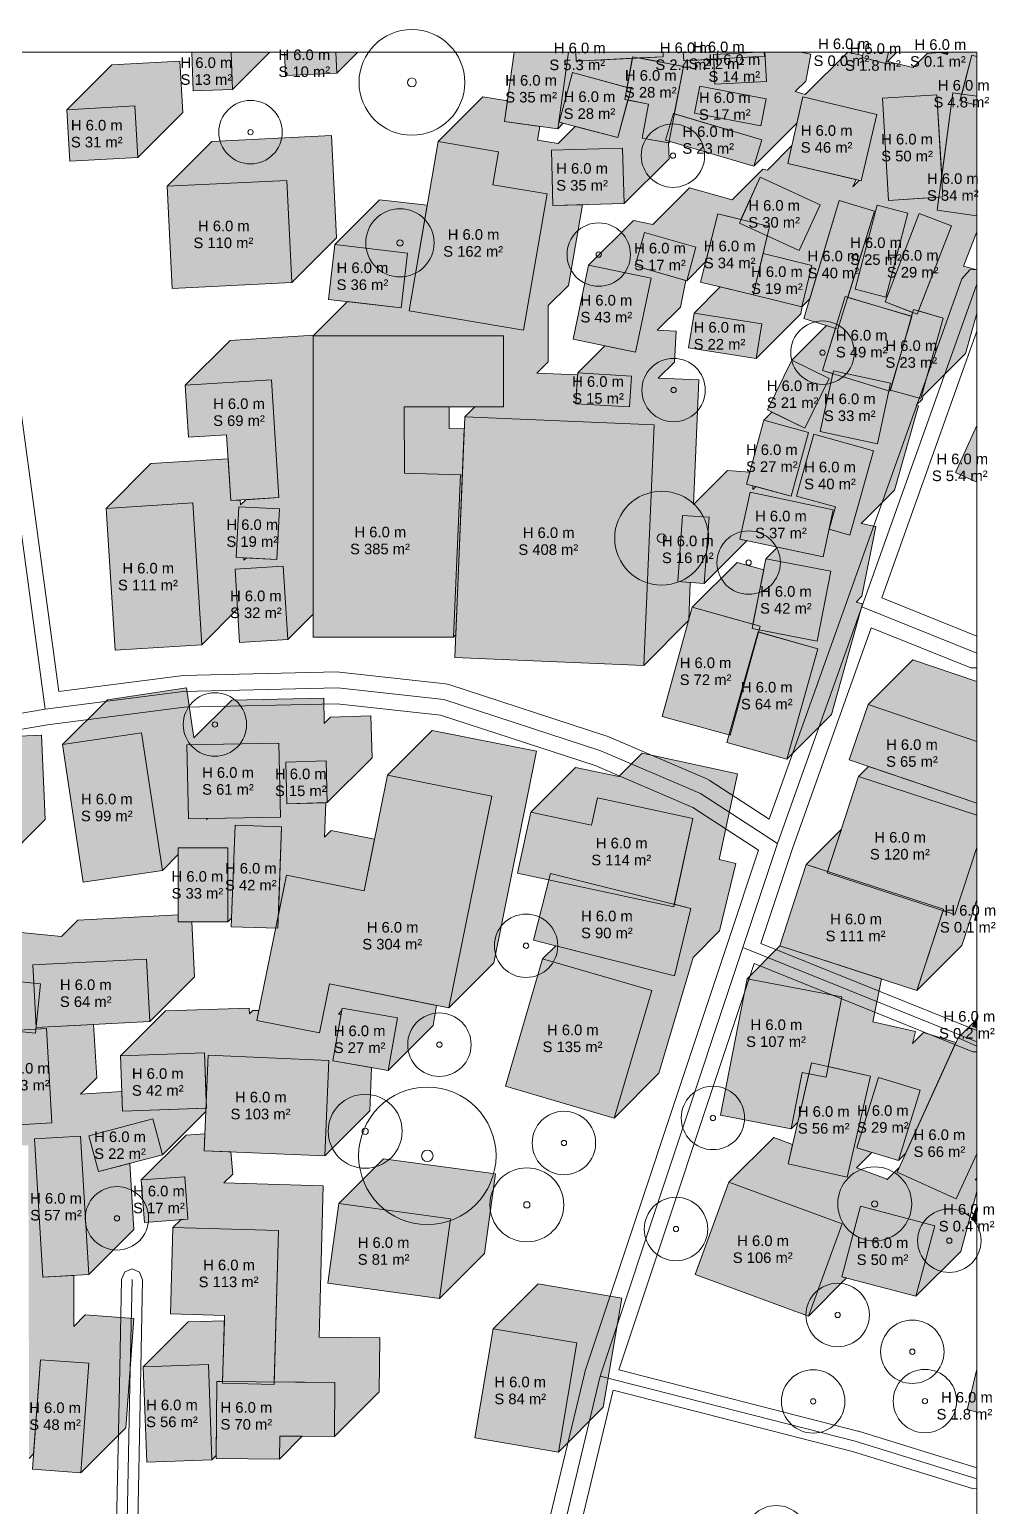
# Model space of a CAD drawing. Header units: metres. Extents: x -4 to 969, y -5 to 964.
# Drawn here: x 877.3 to 968.7, y 823.1 to 962.8 of the extents above; entities that cross this region are included whole.
import ezdxf

# ---------------------------------------------------------------- set-up
doc = ezdxf.new("R2010")
doc.units = ezdxf.units.M
doc.header["$MEASUREMENT"] = 0
for name, color, linetype, lineweight, true_color in [('TPX_BUILDING_AREAS_TEXT', 7, 'CONTINUOUS', 0, 0x000000), ('TPX_BUILDING_HEIGHTS_TEXT', 7, 'CONTINUOUS', 0, 0x000000), ('TPX_BUILDINGS', 7, 'CONTINUOUS', 0, 0x000000), ('TPX_BUILDINGS_HATCH', 7, 'CONTINUOUS', 0, 0xf0f0f0), ('TPX_BUILDINGS_SHADOWS_HATCH', 7, 'CONTINUOUS', 0, 0x000000), ('TPX_BUILDINGS_SHADOWS_OUTLINES', 7, 'CONTINUOUS', 0, 0x000000), ('TPX_FRAME_PROJECT', 7, 'CONTINUOUS', 0, 0x000000), ('TPX_ROADS_AXES', 7, 'CONTINUOUS', 0, 0x323232), ('TPX_ROADS_CONTOURS', 7, 'CONTINUOUS', 0, 0x646464), ('TPX_VEGETATION_TREES_INDIVIDUAL', 7, 'CONTINUOUS', 0, 0x136734)]:
    doc.layers.add(name, color=color, linetype=linetype, lineweight=lineweight, true_color=true_color)
doc.styles.add('TPX_TEXTE', font='arial.ttf')

# ---------------------------------------------------------------- blocks, each defined once
blk = doc.blocks.new('TREETR005_CR065')
at = {"layer": 'TPX_VEGETATION_TREES_INDIVIDUAL'}
for radius in [6.5, 0.542]:
    blk.add_circle((0, 0, 0.04), radius, dxfattribs=at)
blk = doc.blocks.new('TREETR004_CR044')
at = {"layer": 'TPX_VEGETATION_TREES_INDIVIDUAL'}
for radius in [4.44, 0.417]:
    blk.add_circle((0, 0, 0.04), radius, dxfattribs=at)
blk = doc.blocks.new('TREETR003_CR030')
at = {"layer": 'TPX_VEGETATION_TREES_INDIVIDUAL'}
for radius in [3, 0.25]:
    blk.add_circle((0, 0, 0.04), radius, dxfattribs=at)
blk = doc.blocks.new('TREETR003_CR032')
at = {"layer": 'TPX_VEGETATION_TREES_INDIVIDUAL'}
for radius in [3.23, 0.292]:
    blk.add_circle((0, 0, 0.04), radius, dxfattribs=at)
blk = doc.blocks.new('TREETR003_CR035')
at = {"layer": 'TPX_VEGETATION_TREES_INDIVIDUAL'}
for radius in [3.5, 0.292]:
    blk.add_circle((0, 0, 0.04), radius, dxfattribs=at)
blk = doc.blocks.new('TREETR004_CR050')
at = {"layer": 'TPX_VEGETATION_TREES_INDIVIDUAL'}
for radius in [5, 0.417]:
    blk.add_circle((0, 0, 0.04), radius, dxfattribs=at)

msp = doc.modelspace()

# ---------------------------------------------------------------- hatches: boundary and pattern name
at = {"layer": 'TPX_BUILDINGS_HATCH'}
for points in [[(896.38, 960.67), (892.66, 960.67), (892.8, 957.02), (896.5, 957.15), (896.38, 960.67)], [(906.29, 960.67), (901.43, 960.67), (901.53, 958.46), (906.38, 958.67), (906.29, 960.67)], [(923.16, 960.67), (922.25, 954.1), (927.28, 953.42), (928.29, 960.67), (923.16, 960.67)], [(937.24, 960.67), (928.97, 960.67), (929.01, 959.83), (937.26, 960.23), (937.24, 960.67)], [(934.36, 960.24), (933.62, 956.2), (935.86, 955.76), (935.26, 952.55), (937.78, 952.08), (939.16, 959.33), (934.36, 960.24)], [(942.38, 960.67), (939.14, 960.67), (939.19, 959.85), (942.42, 960.03), (942.38, 960.67)], [(946.34, 960.67), (942, 960.45), (942.14, 957.65), (947.01, 957.89), (946.87, 960.67), (946.34, 960.67)], [(946.81, 960.67), (942.38, 960.67), (942.42, 960.03), (946.83, 960.3), (946.81, 960.67)], [(954.91, 960.67), (954.8, 960.67), (954.9, 960.64), (954.91, 960.67)], [(956.18, 960.67), (956.07, 960.18), (958.3, 959.61), (958.57, 960.67), (956.18, 960.67)], [(964.2, 960.67), (963.29, 960.67), (964.15, 960.46), (964.2, 960.67)], [(966.44, 960.4), (965.31, 956.07), (966.9, 955.65), (966.9, 960.27), (966.44, 960.4)], [(928.67, 958.76), (927.4, 954.04), (932.95, 952.6), (934.21, 957.23), (928.67, 958.76)], [(940.71, 957.44), (940.22, 954.91), (946.49, 953.69), (946.98, 956.24), (940.71, 957.44)], [(950.46, 956.43), (949.05, 950.13), (955.98, 948.49), (957.46, 954.78), (950.46, 956.43)], [(963.13, 956.62), (957.98, 956.32), (958.56, 946.65), (963.7, 946.97), (963.13, 956.62)], [(964.63, 956.83), (963.16, 945.71), (966.9, 945.19), (966.9, 956.51), (964.63, 956.83)], [(887.29, 955.58), (880.85, 955.21), (881.12, 950.35), (887.56, 950.71), (887.29, 955.58)], [(938.23, 954.86), (937.48, 952.36), (945.83, 949.87), (946.58, 952.37), (938.23, 954.86)], [(915.95, 952.21), (913.22, 936.2), (924.05, 934.37), (926.26, 947.26), (921.12, 948.12), (921.66, 951.24), (915.95, 952.21)], [(933.41, 951.59), (926.67, 951.41), (926.8, 946.16), (933.56, 946.34), (933.41, 951.59)], [(946.43, 948.83), (944.45, 944.5), (950.12, 941.91), (952.1, 946.23), (946.43, 948.83)], [(901.64, 948.54), (890.33, 947.99), (890.81, 938.32), (902.12, 938.88), (901.64, 948.54)], [(953.89, 946.64), (950.56, 935.46), (953.77, 934.47), (957.22, 945.63), (953.89, 946.64)], [(957.49, 946.2), (955.42, 938.25), (958.32, 937.5), (960.39, 945.44), (957.49, 946.2)], [(942.43, 945.37), (940.78, 938.91), (945.75, 937.71), (947.31, 944.19), (942.43, 945.37)], [(961.47, 945.42), (958.23, 937.06), (961.28, 935.87), (964.52, 944.24), (961.47, 945.42)], [(935.49, 943.6), (934.59, 940.45), (939.47, 939.05), (940.35, 942.21), (935.49, 943.6)], [(906.19, 942.46), (905.59, 937.28), (912.47, 936.48), (913.07, 941.66), (906.19, 942.46)], [(930.19, 940.51), (928.72, 933.52), (934.63, 932.3), (936.1, 939.28), (930.19, 940.51)], [(946.69, 941.62), (945.75, 937.71), (950.37, 936.59), (951.31, 940.5), (946.69, 941.62)], [(954.45, 937.54), (952.31, 930.56), (958.67, 928.61), (960.77, 935.67), (954.45, 937.54)], [(960.91, 936.33), (958.76, 928.7), (961.6, 927.91), (963.72, 935.52), (960.91, 936.33)], [(940.17, 935.99), (939.64, 932.7), (946.04, 931.69), (946.57, 934.98), (940.17, 935.99)], [(922.13, 933.83), (904.14, 933.82), (904.15, 905.33), (917.41, 905.34), (918.07, 920.68), (912.77, 920.83), (912.76, 927.12), (922.14, 927.12), (922.13, 933.83)], [(949.41, 931.52), (947.12, 926.82), (950.64, 925.1), (952.94, 929.8), (949.41, 931.52)], [(900.21, 929.67), (892.05, 929.16), (892.36, 924.24), (895.95, 924.47), (896.34, 918.24), (900.91, 918.53), (900.21, 929.67)], [(929.16, 930.32), (928.98, 927.41), (934.07, 927.11), (934.24, 930.02), (929.16, 930.32)], [(953.34, 930.53), (952.1, 924.77), (957.52, 923.61), (958.75, 929.35), (953.34, 930.53)], [(918.48, 926.16), (917.53, 903.4), (935.41, 902.66), (936.38, 925.42), (918.48, 926.16)], [(946.77, 925.85), (945.13, 919.81), (949.34, 918.67), (950.98, 924.7), (946.77, 925.85)], [(966.9, 925.35), (964.9, 920.89), (966.9, 919.99), (966.9, 925.35)], [(951.5, 924.54), (949.85, 918.66), (953.54, 917.64), (952.95, 915.53), (954.9, 914.99), (957.15, 922.95), (951.5, 924.54)], [(945.47, 919.05), (944.5, 914.59), (952.37, 912.92), (953.32, 917.38), (945.47, 919.05)], [(892.76, 918.02), (884.55, 917.49), (885.4, 904.08), (893.6, 904.59), (892.76, 918.02)], [(897.11, 917.67), (896.85, 912.87), (900.71, 912.66), (900.97, 917.46), (897.11, 917.67)], [(939.08, 916.85), (938.62, 910.59), (941.13, 910.41), (941.58, 916.67), (939.08, 916.85)], [(946.97, 912.74), (945.65, 906.13), (951.8, 904.96), (953.1, 911.56), (946.97, 912.74)], [(901.32, 912.04), (896.75, 911.75), (897.19, 904.83), (901.75, 905.11), (901.32, 912.04)], [(940, 908.15), (937.14, 897.81), (943.58, 896.04), (946.43, 906.38), (940, 908.15)], [(946.23, 905.82), (943.28, 895.36), (948.93, 893.77), (951.87, 904.23), (946.23, 905.82)], [(956.62, 898.94), (954.83, 893.72), (966.9, 889.62), (966.9, 895.45), (956.62, 898.94)], [(887.92, 896.27), (880.44, 895.16), (882.4, 882.15), (889.88, 883.26), (887.92, 896.27)], [(900.89, 895.3), (892.2, 895.14), (892.34, 888.13), (901.05, 888.3), (900.89, 895.3)], [(905.36, 893.62), (901.55, 893.51), (901.66, 889.57), (905.47, 889.67), (905.36, 893.62)], [(901.61, 882.8), (898.82, 869.07), (904.75, 867.88), (905.69, 872.52), (916.98, 870.26), (921.04, 890.29), (911.16, 892.26), (908.95, 881.33), (901.61, 882.8)], [(955.71, 892.13), (952.76, 883.03), (964.84, 879.1), (966.9, 885.44), (966.9, 888.49), (955.71, 892.13)], [(924.72, 888.77), (923.47, 882.99), (938.25, 879.81), (940.05, 888.16), (931.02, 890.11), (930.46, 887.53), (924.72, 888.77)], [(896.76, 887.55), (896.4, 877.93), (900.8, 877.78), (901.16, 887.39), (896.76, 887.55)], [(896.06, 885.39), (891.36, 885.38), (891.38, 878.38), (896.08, 878.39), (896.06, 885.39)], [(950.76, 883.82), (948.27, 876.12), (961.25, 871.9), (963.76, 879.6), (950.76, 883.82)], [(926.6, 882.98), (924.99, 876.66), (938.33, 873.28), (939.87, 879.67), (926.6, 882.98)], [(966.9, 879.28), (966.7, 878.54), (966.9, 878.48), (966.9, 879.28)], [(888.38, 874.87), (877.64, 874.31), (877.94, 868.41), (888.68, 868.96), (888.38, 874.87)], [(925.84, 874.88), (922.32, 862.85), (932.61, 859.83), (936.16, 871.91), (925.84, 874.88)], [(869.98, 873.38), (869.45, 868.71), (877.88, 867.86), (878.35, 872.54), (869.98, 873.38)], [(945.19, 873.01), (942.66, 860.09), (949.34, 858.81), (950.39, 864.14), (952.65, 863.7), (954.14, 871.29), (945.19, 873.01)], [(906.88, 870.22), (906.01, 865.25), (911.24, 864.34), (912.12, 869.31), (906.88, 870.22)], [(966.9, 869.37), (966.5, 868.53), (966.9, 868.34), (966.9, 869.37)], [(878.91, 868.3), (875.2, 868.08), (875.73, 859.17), (879.43, 859.39), (878.91, 868.3)], [(965.14, 867.42), (959.37, 854.72), (964.97, 852.2), (966.9, 856.46), (966.9, 866.63), (965.14, 867.42)], [(893.85, 866), (885.92, 865.73), (886.11, 860.47), (894.04, 860.75), (893.85, 866)], [(894.2, 865.77), (893.82, 856.74), (905.25, 856.26), (905.63, 865.28), (894.2, 865.77)], [(951.27, 865.06), (949.07, 855.5), (954.66, 854.24), (956.85, 863.79), (951.27, 865.06)], [(957.62, 863.67), (955.57, 857.01), (959.49, 855.82), (961.54, 862.48), (957.62, 863.67)], [(888.97, 859.75), (882.93, 858.16), (883.83, 854.76), (889.88, 856.35), (888.97, 859.75)], [(882.15, 858.12), (877.79, 857.85), (878.56, 844.77), (882.94, 845.03), (882.15, 858.12)], [(891.99, 854.28), (887.88, 853.97), (888.18, 849.96), (892.28, 850.27), (891.99, 854.28)], [(943.47, 853.75), (940.26, 845.02), (950.98, 841.08), (954.19, 849.81), (943.47, 853.75)], [(906.56, 851.73), (905.53, 844.2), (916.1, 842.76), (917.14, 850.3), (906.56, 851.73)], [(955.9, 851.48), (954.13, 844.82), (961.15, 842.97), (962.93, 849.63), (955.9, 851.48)], [(966.9, 851.48), (966.42, 850.21), (966.9, 850.03), (966.9, 851.48)], [(890.88, 849.46), (890.66, 841.3), (895.76, 841.16), (895.58, 834.75), (900.45, 834.61), (900.86, 849.19), (890.88, 849.46)], [(921.17, 839.89), (919.42, 829.56), (927.33, 828.22), (929.09, 838.56), (921.17, 839.89)], [(878.35, 836.96), (877.6, 826.6), (882.18, 826.27), (882.94, 836.63), (878.35, 836.96)], [(894.23, 836.52), (888.07, 836.3), (888.41, 827.26), (894.57, 827.49), (894.23, 836.52)], [(966.9, 836.06), (966, 832.24), (966.9, 832.02), (966.9, 836.06)], [(895.04, 834.92), (894.96, 827.63), (900.95, 827.57), (900.98, 829.74), (906.15, 829.69), (906.2, 834.81), (895.04, 834.92)]]:
    msp.add_hatch(color=256, dxfattribs=at).paths.add_polyline_path(points)
at = {"layer": 'TPX_BUILDINGS_SHADOWS_HATCH'}
h = msp.add_hatch(color=256, dxfattribs=at)
h.paths.add_polyline_path([(888.79, 921.74), (884.55, 917.49), (892.76, 918.02), (893.6, 904.59), (896.99, 907.99), (896.75, 911.75), (901.32, 912.04), (901.75, 905.11), (904.15, 907.51), (904.14, 933.82), (922.13, 933.83), (922.14, 927.12), (919.44, 927.12), (918.48, 926.16), (936.38, 925.42), (935.41, 902.66), (939.65, 906.89), (939.66, 906.92), (939.81, 910.51), (938.62, 910.59), (939.08, 916.85), (941.58, 916.67), (941.13, 910.41), (945.17, 914.45), (944.5, 914.59), (945.47, 919.05), (953.32, 917.38), (952.37, 912.92), (948.06, 913.83), (946.97, 912.74), (953.1, 911.56), (951.8, 904.96), (946.33, 906.01), (946.27, 905.81), (951.87, 904.23), (948.93, 893.77), (953.17, 898.01), (956.11, 908.47), (955.49, 908.65), (956.04, 909.2), (957.35, 915.81), (955.98, 916.07), (959.14, 919.23), (961.39, 927.2), (961.17, 927.26), (961.76, 927.85), (961.82, 928.13), (965.84, 932.15), (966.9, 935.95), (966.9, 940.07), (965.65, 940.43), (966.9, 943.68), (966.9, 945.19), (963.16, 945.71), (963.32, 946.94), (958.56, 946.65), (957.98, 956.32), (963.13, 956.62), (963.59, 948.94), (964.63, 956.83), (965.48, 956.71), (966.44, 960.4), (966.9, 960.27), (966.9, 960.67), (964.2, 960.67), (964.15, 960.46), (963.45, 960.63), (962.22, 960.56), (960.88, 959.22), (958.47, 959.78), (959.36, 960.67), (958.57, 960.67), (958.3, 959.61), (956.07, 960.18), (956.1, 960.34), (954.7, 960.67), (950.69, 956.66), (949.74, 956.94), (950.73, 957.93), (951.22, 960.48), (950.24, 960.67), (946.87, 960.67), (947.01, 957.89), (942.14, 957.65), (942.03, 960.01), (939.19, 959.85), (939.14, 960.67), (937.24, 960.67), (937.26, 960.23), (935.01, 960.12), (939.16, 959.33), (938.3, 954.84), (946.58, 952.37), (945.83, 949.87), (949.9, 953.94), (950.46, 956.43), (957.46, 954.78), (955.98, 948.49), (955.79, 948.54), (955.17, 947.92), (955.49, 948.61), (949.05, 950.13), (949.43, 951.84), (947.11, 949.51), (946.67, 949.61), (943.76, 946.69), (939.74, 947.85), (936.26, 944.37), (934.43, 944.76), (930.19, 940.51), (936.1, 939.28), (934.63, 932.3), (931.74, 932.9), (929.16, 930.32), (934.24, 930.02), (934.07, 927.11), (928.98, 927.41), (929.15, 930.14), (925.31, 930.3), (926.38, 931.36), (926.37, 936.69), (928.3, 938.61), (929.6, 946.23), (926.8, 946.16), (926.67, 951.41), (933.41, 951.59), (933.56, 946.34), (937.8, 950.58), (937.76, 952.08), (935.26, 952.55), (935.86, 955.76), (933.91, 956.15), (932.95, 952.6), (928.91, 953.65), (927.3, 952.04), (925.37, 952.36), (925.59, 953.65), (922.25, 954.1), (922.52, 956.06), (920.2, 956.45), (915.95, 952.21), (921.66, 951.24), (921.12, 948.12), (926.26, 947.26), (924.05, 934.37), (913.22, 936.2), (914.92, 946.18), (910.43, 946.7), (906.19, 942.46), (913.07, 941.66), (912.47, 936.48), (907.39, 937.07), (904.22, 933.9), (896.29, 933.4), (892.05, 929.16), (900.21, 929.67), (900.91, 918.53), (897.76, 918.33), (897.28, 917.84), (897.25, 918.29), (896.34, 918.24), (896.09, 922.2), (888.79, 921.74)])
h.paths.add_polyline_path([(896.85, 912.87), (897.11, 917.67), (900.97, 917.46), (900.71, 912.66), (897.83, 912.82), (897.6, 912.6), (897.59, 912.83), (896.85, 912.87)], flags=16)
h.paths.add_polyline_path([(934.59, 940.45), (935.49, 943.6), (940.35, 942.21), (939.47, 939.05), (941.28, 940.86), (942.43, 945.37), (944.6, 944.84), (946.43, 948.83), (952.1, 946.23), (950.12, 941.91), (947.09, 943.29), (946.69, 941.62), (951.31, 940.5), (950.37, 936.59), (945.75, 937.71), (942.64, 938.46), (940.17, 935.99), (946.57, 934.98), (946.04, 931.69), (950.28, 935.93), (950.39, 936.61), (951.12, 937.34), (953.89, 946.64), (957.22, 945.63), (954.7, 937.47), (960.72, 935.68), (960.83, 936.05), (958.23, 937.06), (961.47, 945.42), (964.52, 944.24), (961.41, 936.19), (963.72, 935.52), (961.6, 927.91), (958.76, 928.7), (959.88, 932.67), (958.67, 928.61), (958.59, 928.63), (957.52, 923.61), (952.1, 924.77), (953.28, 930.26), (952.31, 930.56), (953.53, 934.54), (952.69, 934.8), (949.41, 931.52), (952.94, 929.8), (950.64, 925.1), (947.53, 926.62), (946.77, 925.85), (950.98, 924.7), (949.34, 918.67), (946, 919.58), (945.71, 919.28), (945.73, 919.65), (945.13, 919.81), (945.44, 920.94), (943.33, 921.1), (940.12, 917.89), (940.62, 929.66), (936.78, 929.82), (938.31, 931.35), (938.48, 934.26), (936.69, 934.37), (938.87, 936.54), (939.4, 939.07), (934.59, 940.45)], flags=16)
h.paths.add_polyline_path([(940.22, 954.91), (940.71, 957.44), (946.98, 956.24), (946.49, 953.69), (940.22, 954.91)], flags=16)
h.paths.add_polyline_path([(949.85, 918.66), (951.5, 924.54), (957.15, 922.95), (954.9, 914.99), (952.95, 915.53), (953.54, 917.64), (949.85, 918.66)], flags=16)
h.paths.add_polyline_path([(955.42, 938.25), (957.49, 946.2), (960.39, 945.44), (958.32, 937.5), (955.42, 938.25)], flags=16)
for points in [[(900.03, 960.67), (896.38, 960.67), (896.5, 957.15), (900.03, 960.67)], [(908.38, 960.67), (906.29, 960.67), (906.38, 958.67), (908.38, 960.67)], [(928.29, 960.67), (927.28, 953.42), (927.8, 953.94), (927.4, 954.04), (928.67, 958.76), (933.83, 957.34), (934.33, 960.09), (929.01, 959.83), (928.97, 960.67), (928.29, 960.67)], [(954.91, 960.67), (954.9, 960.64), (954.93, 960.67), (954.91, 960.67)], [(885.09, 959.46), (880.85, 955.21), (887.29, 955.58), (887.56, 950.71), (891.81, 954.95), (891.53, 959.82), (885.09, 959.46)], [(894.57, 952.23), (890.33, 947.99), (901.64, 948.54), (902.12, 938.88), (906.36, 943.12), (905.88, 952.78), (894.57, 952.23)], [(937.81, 952.26), (937.78, 952.08), (937.92, 952.22), (937.81, 952.26)], [(917.01, 927.12), (912.76, 927.12), (912.77, 920.83), (918.07, 920.68), (917.41, 905.34), (917.62, 905.54), (918.43, 925.03), (917.01, 925.07), (917.01, 927.12)], [(944.24, 912.4), (940, 908.15), (945.74, 906.57), (946.76, 911.7), (944.24, 912.4)], [(960.87, 903.19), (956.62, 898.94), (966.9, 895.45), (966.9, 901.14), (960.87, 903.19)], [(843.64, 893.74), (839.4, 889.5), (850.25, 890.15), (855.56, 890.47), (855.32, 893.85), (860.07, 894.18), (861.04, 880.67), (856.7, 880.37), (856.78, 879.07), (861.64, 879.36), (862.03, 872.81), (866.48, 873.08), (866.81, 867.58), (862.35, 867.32), (862.03, 872.81), (859.97, 872.69), (860.38, 865.66), (860.9, 866.18), (860.9, 866.73), (872.94, 866.88), (873.06, 857.67), (861.01, 857.53), (860.96, 861.44), (856.41, 861.42), (852.16, 857.18), (877.2, 857.25), (877.28, 827.63), (877.7, 828.05), (878.35, 836.96), (882.94, 836.63), (882.18, 826.27), (886.42, 830.51), (887.18, 840.88), (882.59, 841.21), (881.5, 840.12), (881.49, 844.94), (878.56, 844.77), (877.79, 857.85), (882.15, 858.12), (882.94, 845.03), (887.18, 849.27), (886.8, 855.54), (883.83, 854.76), (882.93, 858.16), (888.97, 859.75), (889.88, 856.35), (893.98, 860.45), (893.99, 860.75), (886.11, 860.47), (886.04, 862.34), (882.14, 862.1), (883.68, 863.64), (883.38, 868.69), (877.94, 868.41), (877.92, 868.25), (878.91, 868.3), (879.43, 859.39), (875.73, 859.17), (875.2, 868.08), (875.48, 868.1), (869.45, 868.71), (869.49, 869.07), (867.69, 868.66), (865.42, 878.82), (868.45, 879.5), (869.92, 872.91), (869.98, 873.38), (877.73, 872.6), (877.64, 874.31), (888.38, 874.87), (888.68, 868.96), (892.93, 873.2), (892.66, 878.38), (891.38, 878.38), (891.38, 879.04), (881.88, 878.55), (880.34, 877.01), (874.22, 877.62), (874.09, 877.49), (872.69, 883.73), (872.65, 883.73), (869.66, 883.06), (866.12, 879.52), (865.88, 883.59), (865.35, 883.57), (863.85, 883.48), (863.79, 883.5), (863.3, 894.41), (868.87, 894.66), (869.37, 883.75), (869.57, 883.95), (869.22, 891.59), (874.21, 891.81), (874.57, 883.82), (878.81, 888.06), (878.45, 896.05), (873.47, 895.83), (873.26, 895.62), (873.11, 898.9), (867.55, 898.65), (864.52, 895.63), (864.32, 898.42), (859.56, 898.09), (855.96, 894.48), (854.49, 894.39), (843.64, 893.74)], [(915.41, 896.5), (911.16, 892.26), (921.04, 890.29), (916.98, 870.26), (921.22, 874.5), (925.28, 894.53), (915.41, 896.5)], [(928.96, 893.01), (924.72, 888.77), (930.46, 887.53), (931.02, 890.11), (940.05, 888.16), (938.3, 880.06), (939.87, 879.67), (938.33, 873.28), (927.09, 876.13), (925.84, 874.88), (936.16, 871.91), (932.61, 859.83), (936.85, 864.07), (940.07, 875.02), (942.57, 877.53), (944.11, 883.91), (942.54, 884.3), (944.29, 892.4), (935.27, 894.36), (933.04, 892.13), (928.96, 893.01)], [(956.67, 893.09), (955.71, 892.13), (966.9, 888.49), (966.9, 889.62), (956.67, 893.09)], [(954.1, 887.16), (950.76, 883.82), (952.8, 883.16), (954.1, 887.16)], [(963.72, 879.46), (961.25, 871.9), (965.5, 876.14), (966.9, 880.46), (966.9, 885.44), (964.84, 879.1), (963.72, 879.46)], [(947.71, 857.99), (943.47, 853.75), (954.19, 849.81), (950.98, 841.08), (954.59, 844.7), (954.13, 844.82), (955.9, 851.48), (962.93, 849.63), (961.15, 842.97), (965.39, 847.21), (966.9, 852.88), (966.9, 853.95), (966.75, 853.99), (966.9, 854.14), (966.9, 856.46), (964.97, 852.2), (959.37, 854.72), (959.55, 855.13), (958.41, 853.99), (958.43, 854.05), (955.53, 855.12), (956.99, 856.58), (955.57, 857.01), (957.62, 863.67), (961.54, 862.48), (959.49, 855.82), (960.17, 856.49), (964.94, 866.98), (961.86, 867.92), (960.83, 866.88), (961.1, 868.03), (957.09, 868.94), (957.88, 872.99), (948.29, 876.11), (945.19, 873.01), (954.14, 871.29), (952.84, 864.7), (956.85, 863.79), (954.66, 854.24), (949.07, 855.5), (949.49, 857.34), (947.71, 857.99)], [(890.16, 869.97), (885.92, 865.73), (893.85, 866), (894.02, 861.39), (894.2, 865.77), (905.63, 865.28), (905.25, 856.26), (909.5, 860.5), (909.67, 864.61), (906.01, 865.25), (906.78, 869.66), (906.54, 869.67), (906.83, 869.96), (906.88, 870.22), (912.12, 869.31), (911.24, 864.34), (915.49, 868.58), (915.82, 870.49), (905.69, 872.52), (904.75, 867.88), (898.82, 869.07), (899.01, 869.99), (898.44, 870.01), (898.11, 869.68), (898.09, 870.24), (890.16, 869.97)], [(966.72, 869), (965.14, 867.42), (966.9, 866.63), (966.9, 868.34), (966.5, 868.53), (966.72, 869)], [(950.3, 863.68), (949.34, 858.81), (949.97, 859.43), (951.03, 864.02), (950.39, 864.14), (950.3, 863.68)], [(892.12, 858.21), (887.88, 853.97), (891.99, 854.28), (892.28, 850.27), (891.65, 850.23), (890.88, 849.46), (900.86, 849.19), (900.46, 834.87), (906.2, 834.81), (906.15, 829.69), (910.39, 833.93), (910.44, 839.05), (904.7, 839.11), (905.1, 853.43), (895.7, 853.69), (896.53, 854.52), (896.37, 856.63), (893.82, 856.74), (893.89, 858.34), (892.12, 858.21)], [(910.8, 855.97), (906.56, 851.73), (917.14, 850.3), (916.1, 842.76), (920.34, 847), (921.38, 854.54), (910.8, 855.97)], [(925.41, 844.14), (921.17, 839.89), (929.09, 838.56), (927.33, 828.22), (931.58, 832.47), (933.33, 842.8), (925.41, 844.14)], [(892.32, 840.54), (888.07, 836.3), (894.23, 836.52), (894.57, 827.49), (894.97, 827.89), (895.04, 834.92), (895.58, 834.92), (895.74, 840.66), (892.32, 840.54)], [(900.98, 829.74), (900.95, 827.57), (903.1, 829.72), (900.98, 829.74)]]:
    msp.add_hatch(color=256, dxfattribs=at).paths.add_polyline_path(points)
h = msp.add_hatch(color=256, dxfattribs=at)
h.paths.add_polyline_path([(884.68, 899.4), (880.44, 895.16), (887.92, 896.27), (889.88, 883.26), (891.36, 884.75), (891.36, 885.38), (896.06, 885.39), (896.08, 878.39), (896.43, 878.74), (896.76, 887.55), (901.16, 887.39), (900.85, 879.06), (901.61, 882.8), (908.95, 881.33), (909.94, 886.22), (905.85, 887.04), (905.21, 886.4), (905.33, 889.66), (901.66, 889.57), (901.55, 893.51), (905.36, 893.62), (905.47, 889.67), (909.71, 893.91), (909.6, 897.87), (905.79, 897.76), (905.19, 897.16), (905.14, 899.55), (896.44, 899.38), (892.87, 895.8), (892.16, 900.52), (884.68, 899.4)])
h.paths.add_polyline_path([(892.2, 895.14), (900.89, 895.3), (901.05, 888.3), (894.14, 888.16), (894.04, 888.06), (894.02, 888.16), (892.34, 888.13), (892.2, 895.14)], flags=16)

# ---------------------------------------------------------------- linework, layer by layer
at = {"layer": 'TPX_BUILDINGS', "elevation": 0.04}
for points in [[(896.38, 960.67), (892.66, 960.67), (892.8, 957.02), (896.5, 957.15)], [(906.29, 960.67), (901.43, 960.67), (901.53, 958.46), (906.38, 958.67)], [(923.16, 960.67), (922.25, 954.1), (927.28, 953.42), (928.29, 960.67)], [(937.24, 960.67), (928.97, 960.67), (929.01, 959.83), (937.26, 960.23)], [(934.36, 960.24), (933.62, 956.2), (935.86, 955.76), (935.26, 952.55), (937.78, 952.08), (939.16, 959.33)], [(942.38, 960.67), (939.14, 960.67), (939.19, 959.85), (942.42, 960.03)], [(946.34, 960.67), (942, 960.45), (942.14, 957.65), (947.01, 957.89), (946.87, 960.67)], [(946.81, 960.67), (942.38, 960.67), (942.42, 960.03), (946.83, 960.3)], [(954.91, 960.67), (954.8, 960.67), (954.9, 960.64)], [(956.18, 960.67), (956.07, 960.18), (958.3, 959.61), (958.57, 960.67)], [(964.2, 960.67), (963.29, 960.67), (964.15, 960.46)], [(966.44, 960.4), (965.31, 956.07), (966.9, 955.65), (966.9, 960.27)], [(928.67, 958.76), (927.4, 954.04), (932.95, 952.6), (934.21, 957.23)], [(940.71, 957.44), (940.22, 954.91), (946.49, 953.69), (946.98, 956.24)], [(950.46, 956.43), (949.05, 950.13), (955.98, 948.49), (957.46, 954.78)], [(963.13, 956.62), (957.98, 956.32), (958.56, 946.65), (963.7, 946.97)], [(964.63, 956.83), (963.16, 945.71), (966.9, 945.19), (966.9, 956.51)], [(887.29, 955.58), (880.85, 955.21), (881.12, 950.35), (887.56, 950.71)], [(938.23, 954.86), (937.48, 952.36), (945.83, 949.87), (946.58, 952.37)], [(915.95, 952.21), (913.22, 936.2), (924.05, 934.37), (926.26, 947.26), (921.12, 948.12), (921.66, 951.24)], [(933.41, 951.59), (926.67, 951.41), (926.8, 946.16), (933.56, 946.34)], [(946.43, 948.83), (944.45, 944.5), (950.12, 941.91), (952.1, 946.23)], [(901.64, 948.54), (890.33, 947.99), (890.81, 938.32), (902.12, 938.88)], [(953.89, 946.64), (950.56, 935.46), (953.77, 934.47), (957.22, 945.63)], [(957.49, 946.2), (955.42, 938.25), (958.32, 937.5), (960.39, 945.44)], [(942.43, 945.37), (940.78, 938.91), (945.75, 937.71), (947.31, 944.19)], [(961.47, 945.42), (958.23, 937.06), (961.28, 935.87), (964.52, 944.24)], [(935.49, 943.6), (934.59, 940.45), (939.47, 939.05), (940.35, 942.21)], [(906.19, 942.46), (905.59, 937.28), (912.47, 936.48), (913.07, 941.66)], [(930.19, 940.51), (928.72, 933.52), (934.63, 932.3), (936.1, 939.28)], [(946.69, 941.62), (945.75, 937.71), (950.37, 936.59), (951.31, 940.5)], [(954.45, 937.54), (952.31, 930.56), (958.67, 928.61), (960.77, 935.67)], [(960.91, 936.33), (958.76, 928.7), (961.6, 927.91), (963.72, 935.52)], [(940.17, 935.99), (939.64, 932.7), (946.04, 931.69), (946.57, 934.98)], [(922.13, 933.83), (904.14, 933.82), (904.15, 905.33), (917.41, 905.34), (918.07, 920.68), (912.77, 920.83), (912.76, 927.12), (922.14, 927.12)], [(949.41, 931.52), (947.12, 926.82), (950.64, 925.1), (952.94, 929.8)], [(900.21, 929.67), (892.05, 929.16), (892.36, 924.24), (895.95, 924.47), (896.34, 918.24), (900.91, 918.53)], [(929.16, 930.32), (928.98, 927.41), (934.07, 927.11), (934.24, 930.02)], [(953.34, 930.53), (952.1, 924.77), (957.52, 923.61), (958.75, 929.35)], [(918.48, 926.16), (917.53, 903.4), (935.41, 902.66), (936.38, 925.42)], [(946.77, 925.85), (945.13, 919.81), (949.34, 918.67), (950.98, 924.7)], [(966.9, 925.35), (964.9, 920.89), (966.9, 919.99)], [(951.5, 924.54), (949.85, 918.66), (953.54, 917.64), (952.95, 915.53), (954.9, 914.99), (957.15, 922.95)], [(945.47, 919.05), (944.5, 914.59), (952.37, 912.92), (953.32, 917.38)], [(892.76, 918.02), (884.55, 917.49), (885.4, 904.08), (893.6, 904.59)], [(897.11, 917.67), (896.85, 912.87), (900.71, 912.66), (900.97, 917.46)], [(939.08, 916.85), (938.62, 910.59), (941.13, 910.41), (941.58, 916.67)], [(946.97, 912.74), (945.65, 906.13), (951.8, 904.96), (953.1, 911.56)], [(901.32, 912.04), (896.75, 911.75), (897.19, 904.83), (901.75, 905.11)], [(940, 908.15), (937.14, 897.81), (943.58, 896.04), (946.43, 906.38)], [(946.23, 905.82), (943.28, 895.36), (948.93, 893.77), (951.87, 904.23)], [(956.62, 898.94), (954.83, 893.72), (966.9, 889.62), (966.9, 895.45)], [(887.92, 896.27), (880.44, 895.16), (882.4, 882.15), (889.88, 883.26)], [(900.89, 895.3), (892.2, 895.14), (892.34, 888.13), (901.05, 888.3)], [(905.36, 893.62), (901.55, 893.51), (901.66, 889.57), (905.47, 889.67)], [(901.61, 882.8), (898.82, 869.07), (904.75, 867.88), (905.69, 872.52), (916.98, 870.26), (921.04, 890.29), (911.16, 892.26), (908.95, 881.33)], [(955.71, 892.13), (952.76, 883.03), (964.84, 879.1), (966.9, 885.44), (966.9, 888.49)], [(924.72, 888.77), (923.47, 882.99), (938.25, 879.81), (940.05, 888.16), (931.02, 890.11), (930.46, 887.53)], [(896.76, 887.55), (896.4, 877.93), (900.8, 877.78), (901.16, 887.39)], [(896.06, 885.39), (891.36, 885.38), (891.38, 878.38), (896.08, 878.39)], [(950.76, 883.82), (948.27, 876.12), (961.25, 871.9), (963.76, 879.6)], [(926.6, 882.98), (924.99, 876.66), (938.33, 873.28), (939.87, 879.67)], [(966.9, 879.28), (966.7, 878.54), (966.9, 878.48)], [(888.38, 874.87), (877.64, 874.31), (877.94, 868.41), (888.68, 868.96)], [(925.84, 874.88), (922.32, 862.85), (932.61, 859.83), (936.16, 871.91)], [(869.98, 873.38), (869.45, 868.71), (877.88, 867.86), (878.35, 872.54)], [(945.19, 873.01), (942.66, 860.09), (949.34, 858.81), (950.39, 864.14), (952.65, 863.7), (954.14, 871.29)], [(906.88, 870.22), (906.01, 865.25), (911.24, 864.34), (912.12, 869.31)], [(966.9, 869.37), (966.5, 868.53), (966.9, 868.34)], [(878.91, 868.3), (875.2, 868.08), (875.73, 859.17), (879.43, 859.39)], [(965.14, 867.42), (959.37, 854.72), (964.97, 852.2), (966.9, 856.46), (966.9, 866.63)], [(893.85, 866), (885.92, 865.73), (886.11, 860.47), (894.04, 860.75)], [(894.2, 865.77), (893.82, 856.74), (905.25, 856.26), (905.63, 865.28)], [(951.27, 865.06), (949.07, 855.5), (954.66, 854.24), (956.85, 863.79)], [(957.62, 863.67), (955.57, 857.01), (959.49, 855.82), (961.54, 862.48)], [(888.97, 859.75), (882.93, 858.16), (883.83, 854.76), (889.88, 856.35)], [(882.15, 858.12), (877.79, 857.85), (878.56, 844.77), (882.94, 845.03)], [(891.99, 854.28), (887.88, 853.97), (888.18, 849.96), (892.28, 850.27)], [(943.47, 853.75), (940.26, 845.02), (950.98, 841.08), (954.19, 849.81)], [(906.56, 851.73), (905.53, 844.2), (916.1, 842.76), (917.14, 850.3)], [(955.9, 851.48), (954.13, 844.82), (961.15, 842.97), (962.93, 849.63)], [(966.9, 851.48), (966.42, 850.21), (966.9, 850.03)], [(890.88, 849.46), (890.66, 841.3), (895.76, 841.16), (895.58, 834.75), (900.45, 834.61), (900.86, 849.19)], [(921.17, 839.89), (919.42, 829.56), (927.33, 828.22), (929.09, 838.56)], [(878.35, 836.96), (877.6, 826.6), (882.18, 826.27), (882.94, 836.63)], [(894.23, 836.52), (888.07, 836.3), (888.41, 827.26), (894.57, 827.49)], [(966.9, 836.06), (966, 832.24), (966.9, 832.02)], [(895.04, 834.92), (894.96, 827.63), (900.95, 827.57), (900.98, 829.74), (906.15, 829.69), (906.2, 834.81)]]:
    msp.add_lwpolyline(points, close=True, dxfattribs=at)
at = {"layer": 'TPX_BUILDINGS_SHADOWS_OUTLINES', "elevation": 0.04}
for points in [[(888.79, 921.74), (884.55, 917.49), (892.76, 918.02), (893.6, 904.59), (896.99, 907.99), (896.75, 911.75), (901.32, 912.04), (901.75, 905.11), (904.15, 907.51), (904.14, 933.82), (922.13, 933.83), (922.14, 927.12), (919.44, 927.12), (918.48, 926.16), (936.38, 925.42), (935.41, 902.66), (939.65, 906.89), (939.66, 906.92), (939.81, 910.51), (938.62, 910.59), (939.08, 916.85), (941.58, 916.67), (941.13, 910.41), (945.17, 914.45), (944.5, 914.59), (945.47, 919.05), (953.32, 917.38), (952.37, 912.92), (948.06, 913.83), (946.97, 912.74), (953.1, 911.56), (951.8, 904.96), (946.33, 906.01), (946.27, 905.81), (951.87, 904.23), (948.93, 893.77), (953.17, 898.01), (956.11, 908.47), (955.49, 908.65), (956.04, 909.2), (957.35, 915.81), (955.98, 916.07), (959.14, 919.23), (961.39, 927.2), (961.17, 927.26), (961.76, 927.85), (961.82, 928.13), (965.84, 932.15), (966.9, 935.95), (966.9, 940.07), (965.65, 940.43), (966.9, 943.68), (966.9, 945.19), (963.16, 945.71), (963.32, 946.94), (958.56, 946.65), (957.98, 956.32), (963.13, 956.62), (963.59, 948.94), (964.63, 956.83), (965.48, 956.71), (966.44, 960.4), (966.9, 960.27), (966.9, 960.67), (964.2, 960.67), (964.15, 960.46), (963.45, 960.63), (962.22, 960.56), (960.88, 959.22), (958.47, 959.78), (959.36, 960.67), (958.57, 960.67), (958.3, 959.61), (956.07, 960.18), (956.1, 960.34), (954.7, 960.67), (950.69, 956.66), (949.74, 956.94), (950.73, 957.93), (951.22, 960.48), (950.24, 960.67), (946.87, 960.67), (947.01, 957.89), (942.14, 957.65), (942.03, 960.01), (939.19, 959.85), (939.14, 960.67), (937.24, 960.67), (937.26, 960.23), (935.01, 960.12), (939.16, 959.33), (938.3, 954.84), (946.58, 952.37), (945.83, 949.87), (949.9, 953.94), (950.46, 956.43), (957.46, 954.78), (955.98, 948.49), (955.79, 948.54), (955.17, 947.92), (955.49, 948.61), (949.05, 950.13), (949.43, 951.84), (947.11, 949.51), (946.67, 949.61), (943.76, 946.69), (939.74, 947.85), (936.26, 944.37), (934.43, 944.76), (930.19, 940.51), (936.1, 939.28), (934.63, 932.3), (931.74, 932.9), (929.16, 930.32), (934.24, 930.02), (934.07, 927.11), (928.98, 927.41), (929.15, 930.14), (925.31, 930.3), (926.38, 931.36), (926.37, 936.69), (928.3, 938.61), (929.6, 946.23), (926.8, 946.16), (926.67, 951.41), (933.41, 951.59), (933.56, 946.34), (937.8, 950.58), (937.76, 952.08), (935.26, 952.55), (935.86, 955.76), (933.91, 956.15), (932.95, 952.6), (928.91, 953.65), (927.3, 952.04), (925.37, 952.36), (925.59, 953.65), (922.25, 954.1), (922.52, 956.06), (920.2, 956.45), (915.95, 952.21), (921.66, 951.24), (921.12, 948.12), (926.26, 947.26), (924.05, 934.37), (913.22, 936.2), (914.92, 946.18), (910.43, 946.7), (906.19, 942.46), (913.07, 941.66), (912.47, 936.48), (907.39, 937.07), (904.22, 933.9), (896.29, 933.4), (892.05, 929.16), (900.21, 929.67), (900.91, 918.53), (897.76, 918.33), (897.28, 917.84), (897.25, 918.29), (896.34, 918.24), (896.09, 922.2)], [(900.03, 960.67), (896.38, 960.67), (896.5, 957.15)], [(908.38, 960.67), (906.29, 960.67), (906.38, 958.67)], [(928.29, 960.67), (927.28, 953.42), (927.8, 953.94), (927.4, 954.04), (928.67, 958.76), (933.83, 957.34), (934.33, 960.09), (929.01, 959.83), (928.97, 960.67)], [(954.91, 960.67), (954.9, 960.64), (954.93, 960.67)], [(885.09, 959.46), (880.85, 955.21), (887.29, 955.58), (887.56, 950.71), (891.81, 954.95), (891.53, 959.82)], [(940.22, 954.91), (940.71, 957.44), (946.98, 956.24), (946.49, 953.69)], [(894.57, 952.23), (890.33, 947.99), (901.64, 948.54), (902.12, 938.88), (906.36, 943.12), (905.88, 952.78)], [(937.81, 952.26), (937.78, 952.08), (937.92, 952.22)], [(934.59, 940.45), (935.49, 943.6), (940.35, 942.21), (939.47, 939.05), (941.28, 940.86), (942.43, 945.37), (944.6, 944.84), (946.43, 948.83), (952.1, 946.23), (950.12, 941.91), (947.09, 943.29), (946.69, 941.62), (951.31, 940.5), (950.37, 936.59), (945.75, 937.71), (942.64, 938.46), (940.17, 935.99), (946.57, 934.98), (946.04, 931.69), (950.28, 935.93), (950.39, 936.61), (951.12, 937.34), (953.89, 946.64), (957.22, 945.63), (954.7, 937.47), (960.72, 935.68), (960.83, 936.05), (958.23, 937.06), (961.47, 945.42), (964.52, 944.24), (961.41, 936.19), (963.72, 935.52), (961.6, 927.91), (958.76, 928.7), (959.88, 932.67), (958.67, 928.61), (958.59, 928.63), (957.52, 923.61), (952.1, 924.77), (953.28, 930.26), (952.31, 930.56), (953.53, 934.54), (952.69, 934.8), (949.41, 931.52), (952.94, 929.8), (950.64, 925.1), (947.53, 926.62), (946.77, 925.85), (950.98, 924.7), (949.34, 918.67), (946, 919.58), (945.71, 919.28), (945.73, 919.65), (945.13, 919.81), (945.44, 920.94), (943.33, 921.1), (940.12, 917.89), (940.62, 929.66), (936.78, 929.82), (938.31, 931.35), (938.48, 934.26), (936.69, 934.37), (938.87, 936.54), (939.4, 939.07)], [(955.42, 938.25), (957.49, 946.2), (960.39, 945.44), (958.32, 937.5)], [(917.01, 927.12), (912.76, 927.12), (912.77, 920.83), (918.07, 920.68), (917.41, 905.34), (917.62, 905.54), (918.43, 925.03), (917.01, 925.07)], [(949.85, 918.66), (951.5, 924.54), (957.15, 922.95), (954.9, 914.99), (952.95, 915.53), (953.54, 917.64)], [(896.85, 912.87), (897.11, 917.67), (900.97, 917.46), (900.71, 912.66), (897.83, 912.82), (897.6, 912.6), (897.59, 912.83)], [(944.24, 912.4), (940, 908.15), (945.74, 906.57), (946.76, 911.7)], [(960.87, 903.19), (956.62, 898.94), (966.9, 895.45), (966.9, 901.14)], [(884.68, 899.4), (880.44, 895.16), (887.92, 896.27), (889.88, 883.26), (891.36, 884.75), (891.36, 885.38), (896.06, 885.39), (896.08, 878.39), (896.43, 878.74), (896.76, 887.55), (901.16, 887.39), (900.85, 879.06), (901.61, 882.8), (908.95, 881.33), (909.94, 886.22), (905.85, 887.04), (905.21, 886.4), (905.33, 889.66), (901.66, 889.57), (901.55, 893.51), (905.36, 893.62), (905.47, 889.67), (909.71, 893.91), (909.6, 897.87), (905.79, 897.76), (905.19, 897.16), (905.14, 899.55), (896.44, 899.38), (892.87, 895.8), (892.16, 900.52)], [(915.41, 896.5), (911.16, 892.26), (921.04, 890.29), (916.98, 870.26), (921.22, 874.5), (925.28, 894.53)], [(892.2, 895.14), (900.89, 895.3), (901.05, 888.3), (894.14, 888.16), (894.04, 888.06), (894.02, 888.16), (892.34, 888.13)], [(928.96, 893.01), (924.72, 888.77), (930.46, 887.53), (931.02, 890.11), (940.05, 888.16), (938.3, 880.06), (939.87, 879.67), (938.33, 873.28), (927.09, 876.13), (925.84, 874.88), (936.16, 871.91), (932.61, 859.83), (936.85, 864.07), (940.07, 875.02), (942.57, 877.53), (944.11, 883.91), (942.54, 884.3), (944.29, 892.4), (935.27, 894.36), (933.04, 892.13)], [(956.67, 893.09), (955.71, 892.13), (966.9, 888.49), (966.9, 889.62)], [(954.1, 887.16), (950.76, 883.82), (952.8, 883.16)], [(963.72, 879.46), (961.25, 871.9), (965.5, 876.14), (966.9, 880.46), (966.9, 885.44), (964.84, 879.1)], [(947.71, 857.99), (943.47, 853.75), (954.19, 849.81), (950.98, 841.08), (954.59, 844.7), (954.13, 844.82), (955.9, 851.48), (962.93, 849.63), (961.15, 842.97), (965.39, 847.21), (966.9, 852.88), (966.9, 853.95), (966.75, 853.99), (966.9, 854.14), (966.9, 856.46), (964.97, 852.2), (959.37, 854.72), (959.55, 855.13), (958.41, 853.99), (958.43, 854.05), (955.53, 855.12), (956.99, 856.58), (955.57, 857.01), (957.62, 863.67), (961.54, 862.48), (959.49, 855.82), (960.17, 856.49), (964.94, 866.98), (961.86, 867.92), (960.83, 866.88), (961.1, 868.03), (957.09, 868.94), (957.88, 872.99), (948.29, 876.11), (945.19, 873.01), (954.14, 871.29), (952.84, 864.7), (956.85, 863.79), (954.66, 854.24), (949.07, 855.5), (949.49, 857.34)], [(890.16, 869.97), (885.92, 865.73), (893.85, 866), (894.02, 861.39), (894.2, 865.77), (905.63, 865.28), (905.25, 856.26), (909.5, 860.5), (909.67, 864.61), (906.01, 865.25), (906.78, 869.66), (906.54, 869.67), (906.83, 869.96), (906.88, 870.22), (912.12, 869.31), (911.24, 864.34), (915.49, 868.58), (915.82, 870.49), (905.69, 872.52), (904.75, 867.88), (898.82, 869.07), (899.01, 869.99), (898.44, 870.01), (898.11, 869.68), (898.09, 870.24)], [(966.72, 869), (965.14, 867.42), (966.9, 866.63), (966.9, 868.34), (966.5, 868.53)], [(950.3, 863.68), (949.34, 858.81), (949.97, 859.43), (951.03, 864.02), (950.39, 864.14)], [(892.12, 858.21), (887.88, 853.97), (891.99, 854.28), (892.28, 850.27), (891.65, 850.23), (890.88, 849.46), (900.86, 849.19), (900.46, 834.87), (906.2, 834.81), (906.15, 829.69), (910.39, 833.93), (910.44, 839.05), (904.7, 839.11), (905.1, 853.43), (895.7, 853.69), (896.53, 854.52), (896.37, 856.63), (893.82, 856.74), (893.89, 858.34)], [(910.8, 855.97), (906.56, 851.73), (917.14, 850.3), (916.1, 842.76), (920.34, 847), (921.38, 854.54)], [(925.41, 844.14), (921.17, 839.89), (929.09, 838.56), (927.33, 828.22), (931.58, 832.47), (933.33, 842.8)], [(892.32, 840.54), (888.07, 836.3), (894.23, 836.52), (894.57, 827.49), (894.97, 827.89), (895.04, 834.92), (895.58, 834.92), (895.74, 840.66)], [(900.98, 829.74), (900.95, 827.57), (903.1, 829.72)]]:
    msp.add_lwpolyline(points, close=True, dxfattribs=at)
for points in [[(874.57, 883.82), (878.81, 888.06), (878.45, 896.05), (873.47, 895.83)], [(869.98, 873.38), (877.73, 872.6), (877.64, 874.31), (888.38, 874.87), (888.68, 868.96), (892.93, 873.2), (892.66, 878.38), (891.38, 878.38), (891.38, 879.04), (881.88, 878.55), (880.34, 877.01), (874.22, 877.62)], [(877.28, 827.63), (877.7, 828.05), (878.35, 836.96), (882.94, 836.63), (882.18, 826.27), (886.42, 830.51), (887.18, 840.88), (882.59, 841.21), (881.5, 840.12), (881.49, 844.94), (878.56, 844.77), (877.79, 857.85), (882.15, 858.12), (882.94, 845.03), (887.18, 849.27), (886.8, 855.54), (883.83, 854.76), (882.93, 858.16), (888.97, 859.75), (889.88, 856.35), (893.98, 860.45), (893.99, 860.75), (886.11, 860.47), (886.04, 862.34), (882.14, 862.1), (883.68, 863.64), (883.38, 868.69), (877.94, 868.41), (877.92, 868.25), (878.91, 868.3), (879.43, 859.39), (875.73, 859.17)]]:
    msp.add_lwpolyline(points, dxfattribs=at)
at = {"layer": 'TPX_FRAME_PROJECT', "elevation": 0}
msp.add_lwpolyline([(0, 0), (966.9, 0), (966.9, 960.67), (0, 960.67)], close=True, dxfattribs=at)
at = {"layer": 'TPX_ROADS_AXES', "elevation": 0.03}
for points in [[(878.8, 898.5), (870.37, 960.67)], [(948.05, 885.81), (956.03, 908.19), (966.9, 938.73)], [(956.03, 908.19), (966.9, 903.81)], [(948.05, 885.81), (940.77, 890.55), (931.35, 894.57), (916.51, 899.42), (906.46, 900.53), (891.84, 900.19), (878.8, 898.5)], [(878.8, 898.5), (790.49, 883.45)], [(926.9, 817.09), (931.29, 835.42), (944.77, 875.96), (948.05, 885.81)], [(944.77, 875.96), (966.9, 867.03)], [(886.49, 818.45), (886.81, 834.52), (887.01, 844.55)], [(931.29, 835.42), (955.42, 829.25), (966.9, 825.7)]]:
    msp.add_lwpolyline(points, dxfattribs=at)
at = {"layer": 'TPX_ROADS_CONTOURS', "elevation": 0.03}
for points in [[(928.36, 816.74), (932.51, 834.08), (955.15, 828.29), (966.61, 824.74), (966.9, 824.77), (966.9, 826.75), (955.71, 830.21), (955.67, 830.22), (933.06, 836), (945.85, 874.44), (966.53, 866.1), (966.9, 866.1), (966.9, 868.1), (946.48, 876.34), (949.47, 885.32), (956.92, 906.21), (966.34, 902.42), (966.9, 902.42), (966.9, 905.43), (957.92, 909.04), (966.9, 934.26), (966.9, 940.12), (966.26, 940.09), (965.49, 939.24), (954.61, 908.69), (947.28, 888.1), (941.59, 891.81), (941.36, 891.93), (931.94, 895.95), (931.82, 896), (916.97, 900.84), (916.67, 900.91), (906.63, 902.02), (906.43, 902.03), (891.8, 901.69), (891.64, 901.68), (880.08, 900.18), (871.88, 960.67)], [(792.45, 882.26), (879.02, 897.02), (891.95, 898.69), (906.4, 899.03), (916.19, 897.94), (930.82, 893.17), (940.06, 889.22), (946.26, 885.18), (943.35, 876.43), (929.86, 835.9), (929.83, 835.77), (925.75, 818.73)], [(887.52, 819.98), (887.81, 834.5), (888.01, 844.53), (887.73, 845.25), (887.03, 845.55), (886.32, 845.27), (886.01, 844.57), (885.81, 834.54), (885.52, 819.93)]]:
    msp.add_lwpolyline(points, dxfattribs=at)

# ---------------------------------------------------------------- block references
at = {"layer": 'TPX_VEGETATION_TREES_INDIVIDUAL'}
for name, p in [('TREETR004_CR050', (913.48, 957.81, 0.04)), ('TREETR003_CR030', (898.22, 953.1, 0.04)), ('TREETR003_CR030', (938.17, 950.88, 0.04)), ('TREETR003_CR032', (912.35, 942.63, 0.04)), ('TREETR003_CR030', (931.15, 941.52, 0.04)), ('TREETR003_CR030', (952.32, 932.24, 0.04)), ('TREETR003_CR030', (938.23, 928.7, 0.04)), ('TREETR004_CR044', (937.1, 914.69, 0.04)), ('TREETR003_CR030', (945.33, 912.38, 0.04)), ('TREETR003_CR030', (894.85, 897.06, 0.04)), ('TREETR003_CR030', (924.28, 876.13, 0.04)), ('TREETR003_CR030', (916.08, 866.77, 0.04)), ('TREETR005_CR065', (914.94, 856.26, 0.04)), ('TREETR003_CR030', (941.95, 859.84, 0.04)), ('TREETR003_CR035', (909.06, 858.58, 0.04)), ('TREETR003_CR030', (927.86, 857.47, 0.04)), ('TREETR003_CR035', (957.25, 851.71, 0.04)), ('TREETR003_CR035', (924.35, 851.62, 0.04)), ('TREETR003_CR030', (885.58, 850.34, 0.04)), ('TREETR003_CR030', (938.46, 849.33, 0.04)), ('TREETR003_CR030', (964.31, 848.23, 0.04)), ('TREETR003_CR030', (953.75, 841.2, 0.04)), ('TREETR003_CR030', (960.81, 837.72, 0.04)), ('TREETR003_CR030', (951.43, 833.02, 0.04)), ('TREETR003_CR030', (962, 833.05, 0.04)), ('TREETR003_CR030', (947.94, 820.17, 0.04))]:
    msp.add_blockref(name, p, dxfattribs=at)

# ---------------------------------------------------------------- texts
at = {"layer": 'TPX_BUILDING_AREAS_TEXT', "style": 'TPX_TEXTE'}
for s, p in [('S 5.3 m²', (926.48, 958.97, 0.05)), ('S 2.4 m²', (936.51, 958.98, 0.05)), ('S 2.2 m²', (939.64, 959.07, 0.05)), ('S 0.0 m²', (951.47, 959.36, 0.05)), ('S 0.1 m²', (960.59, 959.29, 0.05)), ('S 13 m²', (891.6, 957.58, 0.05)), ('S 10 m²', (900.86, 958.32, 0.05)), ('S 14 m²', (941.53, 957.87, 0.05)), ('S 1.8 m²', (954.45, 958.91, 0.05)), ('S 28 m²', (933.63, 956.37, 0.05)), ('S 35 m²', (922.31, 955.91, 0.05)), ('S 4.8 m²', (962.81, 955.44, 0.05)), ('S 28 m²', (927.83, 954.36, 0.05)), ('S 17 m²', (940.63, 954.27, 0.05)), ('S 31 m²', (881.23, 951.66, 0.05)), ('S 23 m²', (939.06, 951.06, 0.05)), ('S 46 m²', (950.26, 951.16, 0.05)), ('S 50 m²', (957.87, 950.34, 0.05)), ('S 35 m²', (927.13, 947.57, 0.05)), ('S 34 m²', (962.2, 946.61, 0.05)), ('S 30 m²', (945.3, 944.07, 0.05)), ('S 110 m²', (892.82, 942.13, 0.05)), ('S 162 m²', (916.44, 941.32, 0.05)), ('S 17 m²', (934.5, 940.03, 0.05)), ('S 34 m²', (941.09, 940.23, 0.05)), ('S 25 m²', (954.93, 940.55, 0.05)), ('S 36 m²', (906.36, 938.17, 0.05)), ('S 40 m²', (950.9, 939.28, 0.05)), ('S 29 m²', (958.4, 939.35, 0.05)), ('S 19 m²', (945.56, 937.8, 0.05)), ('S 43 m²', (929.43, 935.1, 0.05)), ('S 22 m²', (940.13, 932.54, 0.05)), ('S 49 m²', (953.58, 931.79, 0.05)), ('S 23 m²', (958.27, 930.81, 0.05)), ('S 15 m²', (928.64, 927.41, 0.05)), ('S 21 m²', (947.05, 927.01, 0.05)), ('S 33 m²', (952.45, 925.77, 0.05)), ('S 69 m²', (894.68, 925.31, 0.05)), ('S 27 m²', (945.08, 920.96, 0.05)), ('S 5.4 m²', (962.66, 920.09, 0.05)), ('S 40 m²', (950.58, 919.32, 0.05)), ('S 37 m²', (945.94, 914.68, 0.05)), ('S 19 m²', (895.94, 913.87, 0.05)), ('S 385 m²', (907.63, 913.17, 0.05)), ('S 408 m²', (923.55, 913.11, 0.05)), ('S 16 m²', (937.13, 912.33, 0.05)), ('S 111 m²', (885.68, 909.75, 0.05)), ('S 42 m²', (946.41, 907.55, 0.05)), ('S 32 m²', (896.28, 907.13, 0.05)), ('S 72 m²', (938.81, 900.8, 0.05)), ('S 64 m²', (944.6, 898.49, 0.05)), ('S 65 m²', (958.33, 893.06, 0.05)), ('S 61 m²', (893.64, 890.42, 0.05)), ('S 15 m²', (900.53, 890.29, 0.05)), ('S 99 m²', (882.18, 887.91, 0.05)), ('S 114 m²', (930.45, 883.74, 0.05)), ('S 120 m²', (956.8, 884.29, 0.05)), ('S 42 m²', (895.8, 881.36, 0.05)), ('S 33 m²', (890.75, 880.59, 0.05)), ('S 90 m²', (929.48, 876.84, 0.05)), ('S 111 m²', (952.61, 876.56, 0.05)), ('S 0.1 m²', (963.42, 877.38, 0.05)), ('S 304 m²', (908.79, 875.78, 0.05)), ('S 64 m²', (880.19, 870.34, 0.05)), ('S 0.2 m²', (963.34, 867.35, 0.05)), ('S 27 m²', (906.09, 865.98, 0.05)), ('S 135 m²', (925.84, 866.07, 0.05)), ('S 107 m²', (945.09, 866.56, 0.05)), ('S 33 m²', (874.34, 862.44, 0.05)), ('S 42 m²', (887, 861.94, 0.05)), ('S 103 m²', (896.33, 859.71, 0.05)), ('S 56 m²', (949.99, 858.35, 0.05)), ('S 29 m²', (955.58, 858.44, 0.05)), ('S 22 m²', (883.43, 855.96, 0.05)), ('S 66 m²', (960.93, 856.15, 0.05)), ('S 57 m²', (877.38, 850.14, 0.05)), ('S 17 m²', (887.11, 850.82, 0.05)), ('S 0.4 m²', (963.31, 849.1, 0.05)), ('S 81 m²', (908.36, 845.95, 0.05)), ('S 106 m²', (943.83, 846.12, 0.05)), ('S 50 m²', (955.55, 845.93, 0.05)), ('S 113 m²', (893.31, 843.83, 0.05)), ('S 84 m²', (921.28, 832.76, 0.05)), ('S 56 m²', (888.34, 830.59, 0.05)), ('S 1.8 m²', (963.1, 831.31, 0.05)), ('S 48 m²', (877.29, 830.32, 0.05)), ('S 70 m²', (895.38, 830.35, 0.05))]:
    msp.add_text(s, height=1, dxfattribs=at).set_placement(p)
at = {"layer": 'TPX_BUILDING_HEIGHTS_TEXT', "style": 'TPX_TEXTE'}
for p in [(926.91, 960.57, 0.05), (936.93, 960.58, 0.05), (940.07, 960.67, 0.05), (951.9, 960.96, 0.05), (954.88, 960.51, 0.05), (961.02, 960.89, 0.05), (891.6, 959.18, 0.05), (900.86, 959.92, 0.05), (941.53, 959.47, 0.05), (933.63, 957.97, 0.05), (922.31, 957.51, 0.05), (963.23, 957.04, 0.05), (927.83, 955.96, 0.05), (940.63, 955.87, 0.05), (881.23, 953.26, 0.05), (939.06, 952.66, 0.05), (950.26, 952.76, 0.05), (957.87, 951.94, 0.05), (927.13, 949.17, 0.05), (962.2, 948.21, 0.05), (945.3, 945.67, 0.05), (893.25, 943.73, 0.05), (916.87, 942.92, 0.05), (934.5, 941.63, 0.05), (941.09, 941.83, 0.05), (950.9, 940.88, 0.05), (954.93, 942.15, 0.05), (958.4, 940.95, 0.05), (906.36, 939.77, 0.05), (945.56, 939.4, 0.05), (929.43, 936.7, 0.05), (940.13, 934.14, 0.05), (953.58, 933.39, 0.05), (958.27, 932.41, 0.05), (928.64, 929.01, 0.05), (947.05, 928.61, 0.05), (894.68, 926.91, 0.05), (952.45, 927.37, 0.05), (945.08, 922.56, 0.05), (963.09, 921.69, 0.05), (950.58, 920.92, 0.05), (945.94, 916.28, 0.05), (895.94, 915.47, 0.05), (908.05, 914.77, 0.05), (923.97, 914.71, 0.05), (937.13, 913.93, 0.05), (886.1, 911.35, 0.05), (896.28, 908.73, 0.05), (946.41, 909.15, 0.05), (938.81, 902.4, 0.05), (944.6, 900.09, 0.05), (958.33, 894.66, 0.05), (893.64, 892.02, 0.05), (900.53, 891.89, 0.05), (882.18, 889.51, 0.05), (930.88, 885.34, 0.05), (957.22, 885.89, 0.05), (890.75, 882.19, 0.05), (895.8, 882.96, 0.05), (929.48, 878.44, 0.05), (953.04, 878.16, 0.05), (963.85, 878.98, 0.05), (909.21, 877.38, 0.05), (880.19, 871.94, 0.05), (945.51, 868.16, 0.05), (963.76, 868.95, 0.05), (906.09, 867.58, 0.05), (926.26, 867.67, 0.05), (874.34, 864.04, 0.05), (887, 863.54, 0.05), (896.75, 861.31, 0.05), (949.99, 859.95, 0.05), (955.58, 860.04, 0.05), (883.43, 857.56, 0.05), (960.93, 857.75, 0.05), (877.38, 851.74, 0.05), (887.11, 852.42, 0.05), (963.73, 850.7, 0.05), (908.36, 847.55, 0.05), (944.25, 847.72, 0.05), (955.55, 847.53, 0.05), (893.74, 845.43, 0.05), (921.28, 834.36, 0.05), (877.29, 831.92, 0.05), (888.34, 832.19, 0.05), (895.38, 831.95, 0.05), (963.53, 832.91, 0.05)]:
    msp.add_text('H 6.0 m', height=1, dxfattribs=at).set_placement(p)

doc.saveas('drawing.dxf')
